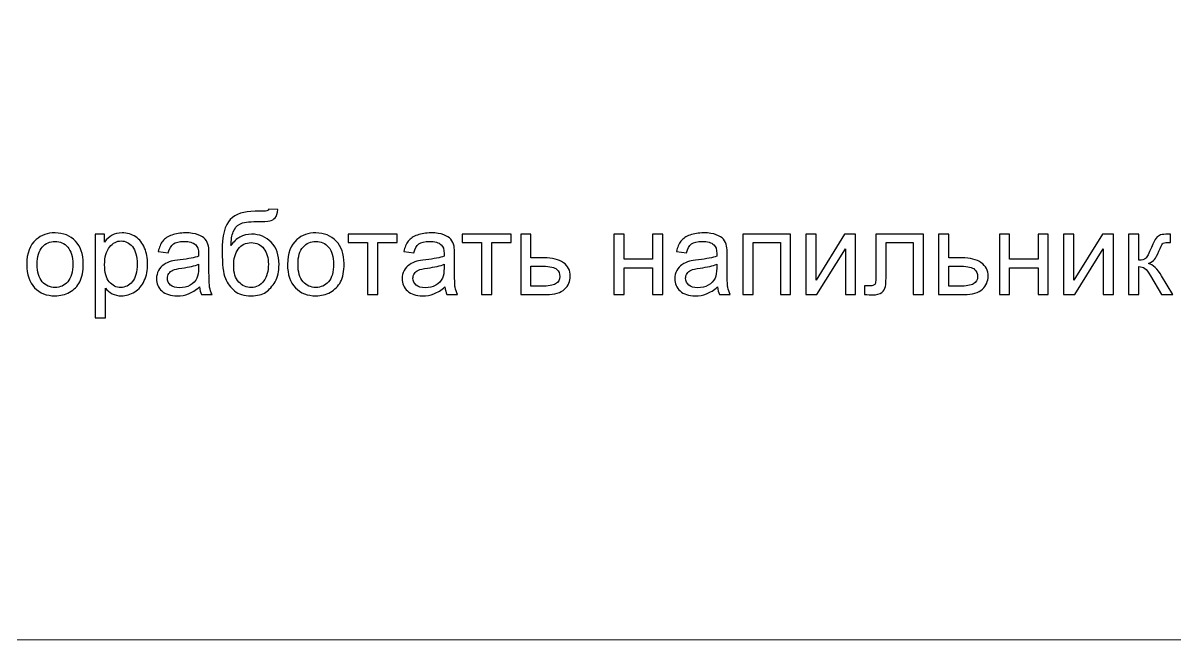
# Model space of a CAD drawing. Header units: centimetres. Extents: x -343 to 358, y -257 to 272.
# Drawn here: x -134.07 to -91.62, y -256.64 to -233.9 of the extents above; entities that cross this region are included whole.
import ezdxf

# ---------------------------------------------------------------- set-up
doc = ezdxf.new("R2010")
doc.units = ezdxf.units.CM
doc.header["$MEASUREMENT"] = 0
doc.layers.add('layer 1', color=7, linetype='Continuous')

msp = doc.modelspace()

# ---------------------------------------------------------------- linework, layer by layer
at = {"layer": 'layer 1', "color": 253, "lineweight": 20}
msp.add_open_spline([(-336.15246, -55.13063), (-336.15246, -55.13063), (-58.05242, -55.13063), (-58.05242, -55.13063), (-58.05242, -55.13063), (-54.20242, -55.13063), (-51.05242, -58.28063), (-51.05242, -62.13063), (-51.05242, -62.13063), (-51.05242, -62.13063), (-51.05242, -249.63733), (-51.05242, -249.63733), (-51.05242, -249.63733), (-51.05242, -253.48733), (-54.20242, -256.63733), (-58.05242, -256.63733), (-58.05242, -256.63733), (-58.05242, -256.63733), (-336.15246, -256.63733), (-336.15246, -256.63733), (-336.15246, -256.63733), (-340.00246, -256.63733), (-343.15246, -253.48733), (-343.15246, -249.63733), (-343.15246, -249.63733), (-343.15246, -249.63733), (-343.15246, -62.13063), (-343.15246, -62.13063), (-343.15246, -62.13063), (-343.15246, -58.28063), (-340.00246, -55.13063), (-336.15246, -55.13063)], degree=3, knots=[0, 0, 0, 0, 0.11111111, 0.11111111, 0.11111111, 0.11111111, 0.22222222, 0.22222222, 0.22222222, 0.22222222, 0.33333333, 0.33333333, 0.33333333, 0.33333333, 0.44444444, 0.44444444, 0.44444444, 0.44444444, 0.55555556, 0.55555556, 0.55555556, 0.55555556, 0.66666667, 0.66666667, 0.66666667, 0.66666667, 0.77777778, 0.77777778, 0.77777778, 0.77777778, 1, 1, 1, 1], dxfattribs=at)
at = {"layer": 'layer 1', "color": 242}
for points, knots in [([(-125.02169, -240.76427), (-125.02169, -240.76427), (-124.68722, -240.76856), (-124.68722, -240.76856), (-124.68722, -240.76856), (-124.70223, -240.91792), (-124.73582, -241.02227), (-124.78656, -241.08087), (-124.78656, -241.08087), (-124.83731, -241.13947), (-124.90234, -241.17664), (-124.98239, -241.19379), (-124.98239, -241.19379), (-125.06243, -241.21023), (-125.21966, -241.2188), (-125.45336, -241.2188), (-125.45336, -241.2188), (-125.76353, -241.2188), (-125.97508, -241.24882), (-126.088, -241.30885), (-126.088, -241.30885), (-126.2002, -241.36889), (-126.28167, -241.46465), (-126.33099, -241.59615), (-126.33099, -241.59615), (-126.3803, -241.72837), (-126.40746, -241.89775), (-126.41317, -242.10572), (-126.41317, -242.10572), (-126.31812, -241.96422), (-126.20735, -241.85844), (-126.08013, -241.78769), (-126.08013, -241.78769), (-125.95364, -241.71694), (-125.80998, -241.68192), (-125.65133, -241.68192), (-125.65133, -241.68192), (-125.35974, -241.68192), (-125.11817, -241.78197), (-124.92664, -241.98208), (-124.92664, -241.98208), (-124.73582, -242.18219), (-124.64005, -242.45306), (-124.64005, -242.79539), (-124.64005, -242.79539), (-124.64005, -243.05482), (-124.68794, -243.26779), (-124.78442, -243.4336), (-124.78442, -243.4336), (-124.8809, -243.5994), (-124.99525, -243.72805), (-125.12747, -243.81881), (-125.12747, -243.81881), (-125.25897, -243.90957), (-125.43907, -243.9546), (-125.66633, -243.9546), (-125.66633, -243.9546), (-125.93077, -243.9546), (-126.13588, -243.89457), (-126.28239, -243.77378), (-126.28239, -243.77378), (-126.4289, -243.653), (-126.5411, -243.49863), (-126.61972, -243.31067), (-126.61972, -243.31067), (-126.69762, -243.12271), (-126.73692, -242.79467), (-126.73692, -242.32799), (-126.73692, -242.32799), (-126.73692, -241.74123), (-126.63758, -241.34602), (-126.43962, -241.14233), (-126.43962, -241.14233), (-126.24165, -240.93865), (-125.93648, -240.83716), (-125.52483, -240.83716), (-125.52483, -240.83716), (-125.26826, -240.83716), (-125.12318, -240.83288), (-125.08816, -240.8243), (-125.08816, -240.8243), (-125.05385, -240.81572), (-125.0317, -240.79571), (-125.02169, -240.76427)], [0, 0, 0, 0, 0.04545455, 0.04545455, 0.04545455, 0.04545455, 0.09090909, 0.09090909, 0.09090909, 0.09090909, 0.13636364, 0.13636364, 0.13636364, 0.13636364, 0.18181818, 0.18181818, 0.18181818, 0.18181818, 0.22727273, 0.22727273, 0.22727273, 0.22727273, 0.27272727, 0.27272727, 0.27272727, 0.27272727, 0.31818182, 0.31818182, 0.31818182, 0.31818182, 0.36363636, 0.36363636, 0.36363636, 0.36363636, 0.40909091, 0.40909091, 0.40909091, 0.40909091, 0.45454545, 0.45454545, 0.45454545, 0.45454545, 0.5, 0.5, 0.5, 0.5, 0.54545455, 0.54545455, 0.54545455, 0.54545455, 0.59090909, 0.59090909, 0.59090909, 0.59090909, 0.63636364, 0.63636364, 0.63636364, 0.63636364, 0.68181818, 0.68181818, 0.68181818, 0.68181818, 0.72727273, 0.72727273, 0.72727273, 0.72727273, 0.77272727, 0.77272727, 0.77272727, 0.77272727, 0.81818182, 0.81818182, 0.81818182, 0.81818182, 0.86363636, 0.86363636, 0.86363636, 0.86363636, 0.90909091, 0.90909091, 0.90909091, 0.90909091, 1, 1, 1, 1]), ([(-133.93876, -242.79467), (-133.93876, -242.38373), (-133.82441, -242.07928), (-133.595, -241.88131), (-133.595, -241.88131), (-133.40418, -241.71694), (-133.17048, -241.63475), (-132.89533, -241.63475), (-132.89533, -241.63475), (-132.59016, -241.63475), (-132.34002, -241.7348), (-132.14563, -241.93491), (-132.14563, -241.93491), (-131.95195, -242.13431), (-131.85476, -242.41089), (-131.85476, -242.76323), (-131.85476, -242.76323), (-131.85476, -243.0491), (-131.89764, -243.27351), (-131.9834, -243.43717), (-131.9834, -243.43717), (-132.06916, -243.60083), (-132.19423, -243.72805), (-132.35861, -243.81881), (-132.35861, -243.81881), (-132.52227, -243.90957), (-132.70165, -243.9546), (-132.89533, -243.9546), (-132.89533, -243.9546), (-133.20693, -243.9546), (-133.4585, -243.85526), (-133.65075, -243.65586), (-133.65075, -243.65586), (-133.843, -243.45647), (-133.93876, -243.16917), (-133.93876, -242.79467)], [0, 0, 0, 0, 0.1, 0.1, 0.1, 0.1, 0.2, 0.2, 0.2, 0.2, 0.3, 0.3, 0.3, 0.3, 0.4, 0.4, 0.4, 0.4, 0.5, 0.5, 0.5, 0.5, 0.6, 0.6, 0.6, 0.6, 0.7, 0.7, 0.7, 0.7, 0.8, 0.8, 0.8, 0.8, 1, 1, 1, 1]), ([(-133.55284, -242.79539), (-133.55284, -243.07983), (-133.49066, -243.29281), (-133.3663, -243.4336), (-133.3663, -243.4336), (-133.24124, -243.5751), (-133.08472, -243.64586), (-132.89533, -243.64586), (-132.89533, -243.64586), (-132.70808, -243.64586), (-132.55228, -243.5751), (-132.42722, -243.43288), (-132.42722, -243.43288), (-132.30286, -243.29066), (-132.24068, -243.07411), (-132.24068, -242.78324), (-132.24068, -242.78324), (-132.24068, -242.5088), (-132.30358, -242.30083), (-132.42864, -242.16004), (-132.42864, -242.16004), (-132.55371, -242.01853), (-132.70951, -241.94778), (-132.89533, -241.94778), (-132.89533, -241.94778), (-133.08472, -241.94778), (-133.24124, -242.01782), (-133.3663, -242.15861), (-133.3663, -242.15861), (-133.49066, -242.2994), (-133.55284, -242.51166), (-133.55284, -242.79539)], [0, 0, 0, 0, 0.11111111, 0.11111111, 0.11111111, 0.11111111, 0.22222222, 0.22222222, 0.22222222, 0.22222222, 0.33333333, 0.33333333, 0.33333333, 0.33333333, 0.44444444, 0.44444444, 0.44444444, 0.44444444, 0.55555556, 0.55555556, 0.55555556, 0.55555556, 0.66666667, 0.66666667, 0.66666667, 0.66666667, 0.77777778, 0.77777778, 0.77777778, 0.77777778, 1, 1, 1, 1]), ([(-131.41237, -244.76076), (-131.41237, -244.76076), (-131.41237, -241.68192), (-131.41237, -241.68192), (-131.41237, -241.68192), (-131.41237, -241.68192), (-131.06932, -241.68192), (-131.06932, -241.68192), (-131.06932, -241.68192), (-131.06932, -241.68192), (-131.06932, -241.97422), (-131.06932, -241.97422), (-131.06932, -241.97422), (-130.98856, -241.8613), (-130.89708, -241.77625), (-130.79488, -241.71979), (-130.79488, -241.71979), (-130.6934, -241.66333), (-130.56976, -241.63475), (-130.42468, -241.63475), (-130.42468, -241.63475), (-130.23457, -241.63475), (-130.06734, -241.68335), (-129.92226, -241.78126), (-129.92226, -241.78126), (-129.77718, -241.87845), (-129.66783, -242.01639), (-129.59351, -242.19363), (-129.59351, -242.19363), (-129.51989, -242.37158), (-129.48273, -242.56598), (-129.48273, -242.77824), (-129.48273, -242.77824), (-129.48273, -243.00479), (-129.52347, -243.20919), (-129.60494, -243.39143), (-129.60494, -243.39143), (-129.68641, -243.57296), (-129.80505, -243.71232), (-129.96085, -243.80952), (-129.96085, -243.80952), (-130.11594, -243.906), (-130.2796, -243.9546), (-130.45112, -243.9546), (-130.45112, -243.9546), (-130.57691, -243.9546), (-130.68983, -243.92816), (-130.78917, -243.87527), (-130.78917, -243.87527), (-130.88922, -243.82238), (-130.97069, -243.75592), (-131.03502, -243.67516), (-131.03502, -243.67516), (-131.03502, -243.67516), (-131.03502, -244.76076), (-131.03502, -244.76076), (-131.03502, -244.76076), (-131.03502, -244.76076), (-131.41237, -244.76076), (-131.41237, -244.76076)], [0, 0, 0, 0, 0.0625, 0.0625, 0.0625, 0.0625, 0.125, 0.125, 0.125, 0.125, 0.1875, 0.1875, 0.1875, 0.1875, 0.25, 0.25, 0.25, 0.25, 0.3125, 0.3125, 0.3125, 0.3125, 0.375, 0.375, 0.375, 0.375, 0.4375, 0.4375, 0.4375, 0.4375, 0.5, 0.5, 0.5, 0.5, 0.5625, 0.5625, 0.5625, 0.5625, 0.625, 0.625, 0.625, 0.625, 0.6875, 0.6875, 0.6875, 0.6875, 0.75, 0.75, 0.75, 0.75, 0.8125, 0.8125, 0.8125, 0.8125, 0.875, 0.875, 0.875, 0.875, 1, 1, 1, 1]), ([(-131.06932, -242.80825), (-131.06932, -243.09341), (-131.01143, -243.30424), (-130.89637, -243.44074), (-130.89637, -243.44074), (-130.78059, -243.57725), (-130.64051, -243.64586), (-130.47614, -243.64586), (-130.47614, -243.64586), (-130.3089, -243.64586), (-130.16596, -243.5751), (-130.04733, -243.4336), (-130.04733, -243.4336), (-129.92798, -243.29209), (-129.86866, -243.0734), (-129.86866, -242.77681), (-129.86866, -242.77681), (-129.86866, -242.49379), (-129.92655, -242.28225), (-130.04304, -242.14146), (-130.04304, -242.14146), (-130.15953, -242.00066), (-130.29818, -241.93063), (-130.4597, -241.93063), (-130.4597, -241.93063), (-130.61979, -241.93063), (-130.76129, -242.00567), (-130.88422, -242.15503), (-130.88422, -242.15503), (-131.00786, -242.30512), (-131.06932, -242.52238), (-131.06932, -242.80825)], [0, 0, 0, 0, 0.11111111, 0.11111111, 0.11111111, 0.11111111, 0.22222222, 0.22222222, 0.22222222, 0.22222222, 0.33333333, 0.33333333, 0.33333333, 0.33333333, 0.44444444, 0.44444444, 0.44444444, 0.44444444, 0.55555556, 0.55555556, 0.55555556, 0.55555556, 0.66666667, 0.66666667, 0.66666667, 0.66666667, 0.77777778, 0.77777778, 0.77777778, 0.77777778, 1, 1, 1, 1]), ([(-127.57382, -243.6287), (-127.71389, -243.74806), (-127.84897, -243.83167), (-127.97833, -243.88099), (-127.97833, -243.88099), (-128.10768, -243.9303), (-128.24633, -243.9546), (-128.39498, -243.9546), (-128.39498, -243.9546), (-128.63941, -243.9546), (-128.82737, -243.89528), (-128.95887, -243.77593), (-128.95887, -243.77593), (-129.09037, -243.65729), (-129.15612, -243.50507), (-129.15612, -243.31996), (-129.15612, -243.31996), (-129.15612, -243.21133), (-129.13111, -243.11199), (-129.08179, -243.02194), (-129.08179, -243.02194), (-129.03176, -242.93189), (-128.96673, -242.86042), (-128.88668, -242.80611), (-128.88668, -242.80611), (-128.80593, -242.75179), (-128.71588, -242.71034), (-128.61511, -242.68247), (-128.61511, -242.68247), (-128.54078, -242.66317), (-128.42857, -242.64459), (-128.27921, -242.62601), (-128.27921, -242.62601), (-127.97475, -242.59027), (-127.74963, -242.54668), (-127.60598, -242.49665), (-127.60598, -242.49665), (-127.60455, -242.44519), (-127.60383, -242.41232), (-127.60383, -242.39874), (-127.60383, -242.39874), (-127.60383, -242.2458), (-127.63957, -242.13788), (-127.71104, -242.07499), (-127.71104, -242.07499), (-127.80752, -241.98994), (-127.95117, -241.94778), (-128.14127, -241.94778), (-128.14127, -241.94778), (-128.31923, -241.94778), (-128.45073, -241.97922), (-128.53506, -242.0414), (-128.53506, -242.0414), (-128.62011, -242.10358), (-128.68229, -242.21364), (-128.72302, -242.3723), (-128.72302, -242.3723), (-128.72302, -242.3723), (-129.0918, -242.32084), (-129.0918, -242.32084), (-129.0918, -242.32084), (-129.05821, -242.1629), (-129.00318, -242.03497), (-128.92599, -241.93777), (-128.92599, -241.93777), (-128.84881, -241.84058), (-128.73732, -241.76625), (-128.59152, -241.71336), (-128.59152, -241.71336), (-128.44644, -241.66119), (-128.27706, -241.63475), (-128.08553, -241.63475), (-128.08553, -241.63475), (-127.89542, -241.63475), (-127.74034, -241.6569), (-127.62099, -241.70193), (-127.62099, -241.70193), (-127.50235, -241.74695), (-127.41444, -241.8027), (-127.3587, -241.87059), (-127.3587, -241.87059), (-127.30295, -241.93849), (-127.26365, -242.02425), (-127.24078, -242.12788), (-127.24078, -242.12788), (-127.22863, -242.1922), (-127.2222, -242.30798), (-127.2222, -242.4745), (-127.2222, -242.4745), (-127.2222, -242.4745), (-127.2222, -242.97477), (-127.2222, -242.97477), (-127.2222, -242.97477), (-127.2222, -243.32425), (-127.21433, -243.54509), (-127.19861, -243.63871), (-127.19861, -243.63871), (-127.1836, -243.73233), (-127.15216, -243.82167), (-127.10642, -243.90743), (-127.10642, -243.90743), (-127.10642, -243.90743), (-127.50092, -243.90743), (-127.50092, -243.90743), (-127.50092, -243.90743), (-127.5388, -243.8281), (-127.5631, -243.73519), (-127.57382, -243.6287)], [0, 0, 0, 0, 0.03571429, 0.03571429, 0.03571429, 0.03571429, 0.07142857, 0.07142857, 0.07142857, 0.07142857, 0.10714286, 0.10714286, 0.10714286, 0.10714286, 0.14285714, 0.14285714, 0.14285714, 0.14285714, 0.17857143, 0.17857143, 0.17857143, 0.17857143, 0.21428571, 0.21428571, 0.21428571, 0.21428571, 0.25, 0.25, 0.25, 0.25, 0.28571429, 0.28571429, 0.28571429, 0.28571429, 0.32142857, 0.32142857, 0.32142857, 0.32142857, 0.35714286, 0.35714286, 0.35714286, 0.35714286, 0.39285714, 0.39285714, 0.39285714, 0.39285714, 0.42857143, 0.42857143, 0.42857143, 0.42857143, 0.46428571, 0.46428571, 0.46428571, 0.46428571, 0.5, 0.5, 0.5, 0.5, 0.53571429, 0.53571429, 0.53571429, 0.53571429, 0.57142857, 0.57142857, 0.57142857, 0.57142857, 0.60714286, 0.60714286, 0.60714286, 0.60714286, 0.64285714, 0.64285714, 0.64285714, 0.64285714, 0.67857143, 0.67857143, 0.67857143, 0.67857143, 0.71428571, 0.71428571, 0.71428571, 0.71428571, 0.75, 0.75, 0.75, 0.75, 0.78571429, 0.78571429, 0.78571429, 0.78571429, 0.82142857, 0.82142857, 0.82142857, 0.82142857, 0.85714286, 0.85714286, 0.85714286, 0.85714286, 0.89285714, 0.89285714, 0.89285714, 0.89285714, 0.92857143, 0.92857143, 0.92857143, 0.92857143, 1, 1, 1, 1]), ([(-124.32773, -242.79467), (-124.32773, -242.38373), (-124.21338, -242.07928), (-123.98397, -241.88131), (-123.98397, -241.88131), (-123.79315, -241.71694), (-123.55945, -241.63475), (-123.2843, -241.63475), (-123.2843, -241.63475), (-122.97913, -241.63475), (-122.72899, -241.7348), (-122.5346, -241.93491), (-122.5346, -241.93491), (-122.34092, -242.13431), (-122.24373, -242.41089), (-122.24373, -242.76323), (-122.24373, -242.76323), (-122.24373, -243.0491), (-122.28661, -243.27351), (-122.37237, -243.43717), (-122.37237, -243.43717), (-122.45813, -243.60083), (-122.5832, -243.72805), (-122.74758, -243.81881), (-122.74758, -243.81881), (-122.91124, -243.90957), (-123.09062, -243.9546), (-123.2843, -243.9546), (-123.2843, -243.9546), (-123.5959, -243.9546), (-123.84747, -243.85526), (-124.03972, -243.65586), (-124.03972, -243.65586), (-124.23197, -243.45647), (-124.32773, -243.16917), (-124.32773, -242.79467)], [0, 0, 0, 0, 0.1, 0.1, 0.1, 0.1, 0.2, 0.2, 0.2, 0.2, 0.3, 0.3, 0.3, 0.3, 0.4, 0.4, 0.4, 0.4, 0.5, 0.5, 0.5, 0.5, 0.6, 0.6, 0.6, 0.6, 0.7, 0.7, 0.7, 0.7, 0.8, 0.8, 0.8, 0.8, 1, 1, 1, 1]), ([(-123.94181, -242.79539), (-123.94181, -243.07983), (-123.87963, -243.29281), (-123.75527, -243.4336), (-123.75527, -243.4336), (-123.63021, -243.5751), (-123.47369, -243.64586), (-123.2843, -243.64586), (-123.2843, -243.64586), (-123.09705, -243.64586), (-122.94125, -243.5751), (-122.81619, -243.43288), (-122.81619, -243.43288), (-122.69183, -243.29066), (-122.62965, -243.07411), (-122.62965, -242.78324), (-122.62965, -242.78324), (-122.62965, -242.5088), (-122.69255, -242.30083), (-122.81761, -242.16004), (-122.81761, -242.16004), (-122.94268, -242.01853), (-123.09848, -241.94778), (-123.2843, -241.94778), (-123.2843, -241.94778), (-123.47369, -241.94778), (-123.63021, -242.01782), (-123.75527, -242.15861), (-123.75527, -242.15861), (-123.87963, -242.2994), (-123.94181, -242.51166), (-123.94181, -242.79539)], [0, 0, 0, 0, 0.11111111, 0.11111111, 0.11111111, 0.11111111, 0.22222222, 0.22222222, 0.22222222, 0.22222222, 0.33333333, 0.33333333, 0.33333333, 0.33333333, 0.44444444, 0.44444444, 0.44444444, 0.44444444, 0.55555556, 0.55555556, 0.55555556, 0.55555556, 0.66666667, 0.66666667, 0.66666667, 0.66666667, 0.77777778, 0.77777778, 0.77777778, 0.77777778, 1, 1, 1, 1]), ([(-122.09293, -241.68192), (-122.09293, -241.68192), (-120.29193, -241.68192), (-120.29193, -241.68192), (-120.29193, -241.68192), (-120.29193, -241.68192), (-120.29193, -241.99495), (-120.29193, -241.99495), (-120.29193, -241.99495), (-120.29193, -241.99495), (-121.00376, -241.99495), (-121.00376, -241.99495), (-121.00376, -241.99495), (-121.00376, -241.99495), (-121.00376, -243.90743), (-121.00376, -243.90743), (-121.00376, -243.90743), (-121.00376, -243.90743), (-121.38111, -243.90743), (-121.38111, -243.90743), (-121.38111, -243.90743), (-121.38111, -243.90743), (-121.38111, -241.99495), (-121.38111, -241.99495), (-121.38111, -241.99495), (-121.38111, -241.99495), (-122.09293, -241.99495), (-122.09293, -241.99495), (-122.09293, -241.99495), (-122.09293, -241.99495), (-122.09293, -241.68192), (-122.09293, -241.68192)], [0, 0, 0, 0, 0.11111111, 0.11111111, 0.11111111, 0.11111111, 0.22222222, 0.22222222, 0.22222222, 0.22222222, 0.33333333, 0.33333333, 0.33333333, 0.33333333, 0.44444444, 0.44444444, 0.44444444, 0.44444444, 0.55555556, 0.55555556, 0.55555556, 0.55555556, 0.66666667, 0.66666667, 0.66666667, 0.66666667, 0.77777778, 0.77777778, 0.77777778, 0.77777778, 1, 1, 1, 1]), ([(-118.52596, -243.6287), (-118.66603, -243.74806), (-118.80111, -243.83167), (-118.93047, -243.88099), (-118.93047, -243.88099), (-119.05982, -243.9303), (-119.19847, -243.9546), (-119.34712, -243.9546), (-119.34712, -243.9546), (-119.59155, -243.9546), (-119.77951, -243.89528), (-119.91101, -243.77593), (-119.91101, -243.77593), (-120.04251, -243.65729), (-120.10826, -243.50507), (-120.10826, -243.31996), (-120.10826, -243.31996), (-120.10826, -243.21133), (-120.08325, -243.11199), (-120.03393, -243.02194), (-120.03393, -243.02194), (-119.9839, -242.93189), (-119.91887, -242.86042), (-119.83882, -242.80611), (-119.83882, -242.80611), (-119.75807, -242.75179), (-119.66802, -242.71034), (-119.56725, -242.68247), (-119.56725, -242.68247), (-119.49292, -242.66317), (-119.38071, -242.64459), (-119.23135, -242.62601), (-119.23135, -242.62601), (-118.92689, -242.59027), (-118.70177, -242.54668), (-118.55812, -242.49665), (-118.55812, -242.49665), (-118.55669, -242.44519), (-118.55597, -242.41232), (-118.55597, -242.39874), (-118.55597, -242.39874), (-118.55597, -242.2458), (-118.59171, -242.13788), (-118.66318, -242.07499), (-118.66318, -242.07499), (-118.75966, -241.98994), (-118.90331, -241.94778), (-119.09341, -241.94778), (-119.09341, -241.94778), (-119.27137, -241.94778), (-119.40287, -241.97922), (-119.4872, -242.0414), (-119.4872, -242.0414), (-119.57225, -242.10358), (-119.63443, -242.21364), (-119.67516, -242.3723), (-119.67516, -242.3723), (-119.67516, -242.3723), (-120.04394, -242.32084), (-120.04394, -242.32084), (-120.04394, -242.32084), (-120.01035, -242.1629), (-119.95532, -242.03497), (-119.87813, -241.93777), (-119.87813, -241.93777), (-119.80095, -241.84058), (-119.68946, -241.76625), (-119.54366, -241.71336), (-119.54366, -241.71336), (-119.39858, -241.66119), (-119.2292, -241.63475), (-119.03767, -241.63475), (-119.03767, -241.63475), (-118.84756, -241.63475), (-118.69248, -241.6569), (-118.57313, -241.70193), (-118.57313, -241.70193), (-118.45449, -241.74695), (-118.36658, -241.8027), (-118.31084, -241.87059), (-118.31084, -241.87059), (-118.25509, -241.93849), (-118.21579, -242.02425), (-118.19292, -242.12788), (-118.19292, -242.12788), (-118.18077, -242.1922), (-118.17434, -242.30798), (-118.17434, -242.4745), (-118.17434, -242.4745), (-118.17434, -242.4745), (-118.17434, -242.97477), (-118.17434, -242.97477), (-118.17434, -242.97477), (-118.17434, -243.32425), (-118.16647, -243.54509), (-118.15075, -243.63871), (-118.15075, -243.63871), (-118.13574, -243.73233), (-118.1043, -243.82167), (-118.05856, -243.90743), (-118.05856, -243.90743), (-118.05856, -243.90743), (-118.45306, -243.90743), (-118.45306, -243.90743), (-118.45306, -243.90743), (-118.49094, -243.8281), (-118.51524, -243.73519), (-118.52596, -243.6287)], [0, 0, 0, 0, 0.03571429, 0.03571429, 0.03571429, 0.03571429, 0.07142857, 0.07142857, 0.07142857, 0.07142857, 0.10714286, 0.10714286, 0.10714286, 0.10714286, 0.14285714, 0.14285714, 0.14285714, 0.14285714, 0.17857143, 0.17857143, 0.17857143, 0.17857143, 0.21428571, 0.21428571, 0.21428571, 0.21428571, 0.25, 0.25, 0.25, 0.25, 0.28571429, 0.28571429, 0.28571429, 0.28571429, 0.32142857, 0.32142857, 0.32142857, 0.32142857, 0.35714286, 0.35714286, 0.35714286, 0.35714286, 0.39285714, 0.39285714, 0.39285714, 0.39285714, 0.42857143, 0.42857143, 0.42857143, 0.42857143, 0.46428571, 0.46428571, 0.46428571, 0.46428571, 0.5, 0.5, 0.5, 0.5, 0.53571429, 0.53571429, 0.53571429, 0.53571429, 0.57142857, 0.57142857, 0.57142857, 0.57142857, 0.60714286, 0.60714286, 0.60714286, 0.60714286, 0.64285714, 0.64285714, 0.64285714, 0.64285714, 0.67857143, 0.67857143, 0.67857143, 0.67857143, 0.71428571, 0.71428571, 0.71428571, 0.71428571, 0.75, 0.75, 0.75, 0.75, 0.78571429, 0.78571429, 0.78571429, 0.78571429, 0.82142857, 0.82142857, 0.82142857, 0.82142857, 0.85714286, 0.85714286, 0.85714286, 0.85714286, 0.89285714, 0.89285714, 0.89285714, 0.89285714, 0.92857143, 0.92857143, 0.92857143, 0.92857143, 1, 1, 1, 1]), ([(-117.88632, -241.68192), (-117.88632, -241.68192), (-116.08532, -241.68192), (-116.08532, -241.68192), (-116.08532, -241.68192), (-116.08532, -241.68192), (-116.08532, -241.99495), (-116.08532, -241.99495), (-116.08532, -241.99495), (-116.08532, -241.99495), (-116.79715, -241.99495), (-116.79715, -241.99495), (-116.79715, -241.99495), (-116.79715, -241.99495), (-116.79715, -243.90743), (-116.79715, -243.90743), (-116.79715, -243.90743), (-116.79715, -243.90743), (-117.1745, -243.90743), (-117.1745, -243.90743), (-117.1745, -243.90743), (-117.1745, -243.90743), (-117.1745, -241.99495), (-117.1745, -241.99495), (-117.1745, -241.99495), (-117.1745, -241.99495), (-117.88632, -241.99495), (-117.88632, -241.99495), (-117.88632, -241.99495), (-117.88632, -241.99495), (-117.88632, -241.68192), (-117.88632, -241.68192)], [0, 0, 0, 0, 0.11111111, 0.11111111, 0.11111111, 0.11111111, 0.22222222, 0.22222222, 0.22222222, 0.22222222, 0.33333333, 0.33333333, 0.33333333, 0.33333333, 0.44444444, 0.44444444, 0.44444444, 0.44444444, 0.55555556, 0.55555556, 0.55555556, 0.55555556, 0.66666667, 0.66666667, 0.66666667, 0.66666667, 0.77777778, 0.77777778, 0.77777778, 0.77777778, 1, 1, 1, 1]), ([(-115.7337, -241.68192), (-115.7337, -241.68192), (-115.35635, -241.68192), (-115.35635, -241.68192), (-115.35635, -241.68192), (-115.35635, -241.68192), (-115.35635, -242.5524), (-115.35635, -242.5524), (-115.35635, -242.5524), (-115.35635, -242.5524), (-114.87895, -242.5524), (-114.87895, -242.5524), (-114.87895, -242.5524), (-114.56735, -242.5524), (-114.32793, -242.61243), (-114.15926, -242.73321), (-114.15926, -242.73321), (-113.99131, -242.85399), (-113.90698, -243.02051), (-113.90698, -243.23277), (-113.90698, -243.23277), (-113.90698, -243.41859), (-113.97702, -243.57725), (-114.11781, -243.70946), (-114.11781, -243.70946), (-114.25789, -243.84168), (-114.4823, -243.90743), (-114.79104, -243.90743), (-114.79104, -243.90743), (-114.79104, -243.90743), (-115.7337, -243.90743), (-115.7337, -243.90743), (-115.7337, -243.90743), (-115.7337, -243.90743), (-115.7337, -241.68192), (-115.7337, -241.68192)], [0, 0, 0, 0, 0.1, 0.1, 0.1, 0.1, 0.2, 0.2, 0.2, 0.2, 0.3, 0.3, 0.3, 0.3, 0.4, 0.4, 0.4, 0.4, 0.5, 0.5, 0.5, 0.5, 0.6, 0.6, 0.6, 0.6, 0.7, 0.7, 0.7, 0.7, 0.8, 0.8, 0.8, 0.8, 1, 1, 1, 1]), ([(-112.29967, -241.68192), (-112.29967, -241.68192), (-111.92232, -241.68192), (-111.92232, -241.68192), (-111.92232, -241.68192), (-111.92232, -241.68192), (-111.92232, -242.60814), (-111.92232, -242.60814), (-111.92232, -242.60814), (-111.92232, -242.60814), (-110.87602, -242.60814), (-110.87602, -242.60814), (-110.87602, -242.60814), (-110.87602, -242.60814), (-110.87602, -241.68192), (-110.87602, -241.68192), (-110.87602, -241.68192), (-110.87602, -241.68192), (-110.49867, -241.68192), (-110.49867, -241.68192), (-110.49867, -241.68192), (-110.49867, -241.68192), (-110.49867, -243.90743), (-110.49867, -243.90743), (-110.49867, -243.90743), (-110.49867, -243.90743), (-110.87602, -243.90743), (-110.87602, -243.90743), (-110.87602, -243.90743), (-110.87602, -243.90743), (-110.87602, -242.92117), (-110.87602, -242.92117), (-110.87602, -242.92117), (-110.87602, -242.92117), (-111.92232, -242.92117), (-111.92232, -242.92117), (-111.92232, -242.92117), (-111.92232, -242.92117), (-111.92232, -243.90743), (-111.92232, -243.90743), (-111.92232, -243.90743), (-111.92232, -243.90743), (-112.29967, -243.90743), (-112.29967, -243.90743), (-112.29967, -243.90743), (-112.29967, -243.90743), (-112.29967, -241.68192), (-112.29967, -241.68192)], [0, 0, 0, 0, 0.07692308, 0.07692308, 0.07692308, 0.07692308, 0.15384615, 0.15384615, 0.15384615, 0.15384615, 0.23076923, 0.23076923, 0.23076923, 0.23076923, 0.30769231, 0.30769231, 0.30769231, 0.30769231, 0.38461538, 0.38461538, 0.38461538, 0.38461538, 0.46153846, 0.46153846, 0.46153846, 0.46153846, 0.53846154, 0.53846154, 0.53846154, 0.53846154, 0.61538462, 0.61538462, 0.61538462, 0.61538462, 0.69230769, 0.69230769, 0.69230769, 0.69230769, 0.76923077, 0.76923077, 0.76923077, 0.76923077, 0.84615385, 0.84615385, 0.84615385, 0.84615385, 1, 1, 1, 1]), ([(-108.47828, -243.6287), (-108.61835, -243.74806), (-108.75343, -243.83167), (-108.88279, -243.88099), (-108.88279, -243.88099), (-109.01214, -243.9303), (-109.15079, -243.9546), (-109.29944, -243.9546), (-109.29944, -243.9546), (-109.54387, -243.9546), (-109.73183, -243.89528), (-109.86333, -243.77593), (-109.86333, -243.77593), (-109.99483, -243.65729), (-110.06058, -243.50507), (-110.06058, -243.31996), (-110.06058, -243.31996), (-110.06058, -243.21133), (-110.03557, -243.11199), (-109.98625, -243.02194), (-109.98625, -243.02194), (-109.93622, -242.93189), (-109.87119, -242.86042), (-109.79114, -242.80611), (-109.79114, -242.80611), (-109.71039, -242.75179), (-109.62034, -242.71034), (-109.51957, -242.68247), (-109.51957, -242.68247), (-109.44524, -242.66317), (-109.33303, -242.64459), (-109.18367, -242.62601), (-109.18367, -242.62601), (-108.87921, -242.59027), (-108.65409, -242.54668), (-108.51044, -242.49665), (-108.51044, -242.49665), (-108.50901, -242.44519), (-108.50829, -242.41232), (-108.50829, -242.39874), (-108.50829, -242.39874), (-108.50829, -242.2458), (-108.54403, -242.13788), (-108.6155, -242.07499), (-108.6155, -242.07499), (-108.71198, -241.98994), (-108.85563, -241.94778), (-109.04573, -241.94778), (-109.04573, -241.94778), (-109.22369, -241.94778), (-109.35519, -241.97922), (-109.43952, -242.0414), (-109.43952, -242.0414), (-109.52457, -242.10358), (-109.58675, -242.21364), (-109.62748, -242.3723), (-109.62748, -242.3723), (-109.62748, -242.3723), (-109.99626, -242.32084), (-109.99626, -242.32084), (-109.99626, -242.32084), (-109.96267, -242.1629), (-109.90764, -242.03497), (-109.83045, -241.93777), (-109.83045, -241.93777), (-109.75327, -241.84058), (-109.64178, -241.76625), (-109.49598, -241.71336), (-109.49598, -241.71336), (-109.3509, -241.66119), (-109.18152, -241.63475), (-108.98999, -241.63475), (-108.98999, -241.63475), (-108.79988, -241.63475), (-108.6448, -241.6569), (-108.52545, -241.70193), (-108.52545, -241.70193), (-108.40681, -241.74695), (-108.3189, -241.8027), (-108.26316, -241.87059), (-108.26316, -241.87059), (-108.20741, -241.93849), (-108.16811, -242.02425), (-108.14524, -242.12788), (-108.14524, -242.12788), (-108.13309, -242.1922), (-108.12666, -242.30798), (-108.12666, -242.4745), (-108.12666, -242.4745), (-108.12666, -242.4745), (-108.12666, -242.97477), (-108.12666, -242.97477), (-108.12666, -242.97477), (-108.12666, -243.32425), (-108.11879, -243.54509), (-108.10307, -243.63871), (-108.10307, -243.63871), (-108.08806, -243.73233), (-108.05662, -243.82167), (-108.01088, -243.90743), (-108.01088, -243.90743), (-108.01088, -243.90743), (-108.40538, -243.90743), (-108.40538, -243.90743), (-108.40538, -243.90743), (-108.44326, -243.8281), (-108.46756, -243.73519), (-108.47828, -243.6287)], [0, 0, 0, 0, 0.03571429, 0.03571429, 0.03571429, 0.03571429, 0.07142857, 0.07142857, 0.07142857, 0.07142857, 0.10714286, 0.10714286, 0.10714286, 0.10714286, 0.14285714, 0.14285714, 0.14285714, 0.14285714, 0.17857143, 0.17857143, 0.17857143, 0.17857143, 0.21428571, 0.21428571, 0.21428571, 0.21428571, 0.25, 0.25, 0.25, 0.25, 0.28571429, 0.28571429, 0.28571429, 0.28571429, 0.32142857, 0.32142857, 0.32142857, 0.32142857, 0.35714286, 0.35714286, 0.35714286, 0.35714286, 0.39285714, 0.39285714, 0.39285714, 0.39285714, 0.42857143, 0.42857143, 0.42857143, 0.42857143, 0.46428571, 0.46428571, 0.46428571, 0.46428571, 0.5, 0.5, 0.5, 0.5, 0.53571429, 0.53571429, 0.53571429, 0.53571429, 0.57142857, 0.57142857, 0.57142857, 0.57142857, 0.60714286, 0.60714286, 0.60714286, 0.60714286, 0.64285714, 0.64285714, 0.64285714, 0.64285714, 0.67857143, 0.67857143, 0.67857143, 0.67857143, 0.71428571, 0.71428571, 0.71428571, 0.71428571, 0.75, 0.75, 0.75, 0.75, 0.78571429, 0.78571429, 0.78571429, 0.78571429, 0.82142857, 0.82142857, 0.82142857, 0.82142857, 0.85714286, 0.85714286, 0.85714286, 0.85714286, 0.89285714, 0.89285714, 0.89285714, 0.89285714, 0.92857143, 0.92857143, 0.92857143, 0.92857143, 1, 1, 1, 1]), ([(-107.54705, -241.68192), (-107.54705, -241.68192), (-105.78893, -241.68192), (-105.78893, -241.68192), (-105.78893, -241.68192), (-105.78893, -241.68192), (-105.78893, -243.90743), (-105.78893, -243.90743), (-105.78893, -243.90743), (-105.78893, -243.90743), (-106.16628, -243.90743), (-106.16628, -243.90743), (-106.16628, -243.90743), (-106.16628, -243.90743), (-106.16628, -241.99495), (-106.16628, -241.99495), (-106.16628, -241.99495), (-106.16628, -241.99495), (-107.1697, -241.99495), (-107.1697, -241.99495), (-107.1697, -241.99495), (-107.1697, -241.99495), (-107.1697, -243.90743), (-107.1697, -243.90743), (-107.1697, -243.90743), (-107.1697, -243.90743), (-107.54705, -243.90743), (-107.54705, -243.90743), (-107.54705, -243.90743), (-107.54705, -243.90743), (-107.54705, -241.68192), (-107.54705, -241.68192)], [0, 0, 0, 0, 0.11111111, 0.11111111, 0.11111111, 0.11111111, 0.22222222, 0.22222222, 0.22222222, 0.22222222, 0.33333333, 0.33333333, 0.33333333, 0.33333333, 0.44444444, 0.44444444, 0.44444444, 0.44444444, 0.55555556, 0.55555556, 0.55555556, 0.55555556, 0.66666667, 0.66666667, 0.66666667, 0.66666667, 0.77777778, 0.77777778, 0.77777778, 0.77777778, 1, 1, 1, 1]), ([(-105.22505, -241.68192), (-105.22505, -241.68192), (-104.8477, -241.68192), (-104.8477, -241.68192), (-104.8477, -241.68192), (-104.8477, -241.68192), (-104.8477, -243.37928), (-104.8477, -243.37928), (-104.8477, -243.37928), (-104.8477, -243.37928), (-103.79926, -241.68192), (-103.79926, -241.68192), (-103.79926, -241.68192), (-103.79926, -241.68192), (-103.39404, -241.68192), (-103.39404, -241.68192), (-103.39404, -241.68192), (-103.39404, -241.68192), (-103.39404, -243.90743), (-103.39404, -243.90743), (-103.39404, -243.90743), (-103.39404, -243.90743), (-103.77139, -243.90743), (-103.77139, -243.90743), (-103.77139, -243.90743), (-103.77139, -243.90743), (-103.77139, -242.22079), (-103.77139, -242.22079), (-103.77139, -242.22079), (-103.77139, -242.22079), (-104.81839, -243.90743), (-104.81839, -243.90743), (-104.81839, -243.90743), (-104.81839, -243.90743), (-105.22505, -243.90743), (-105.22505, -243.90743), (-105.22505, -243.90743), (-105.22505, -243.90743), (-105.22505, -241.68192), (-105.22505, -241.68192)], [0, 0, 0, 0, 0.09090909, 0.09090909, 0.09090909, 0.09090909, 0.18181818, 0.18181818, 0.18181818, 0.18181818, 0.27272727, 0.27272727, 0.27272727, 0.27272727, 0.36363636, 0.36363636, 0.36363636, 0.36363636, 0.45454545, 0.45454545, 0.45454545, 0.45454545, 0.54545455, 0.54545455, 0.54545455, 0.54545455, 0.63636364, 0.63636364, 0.63636364, 0.63636364, 0.72727273, 0.72727273, 0.72727273, 0.72727273, 0.81818182, 0.81818182, 0.81818182, 0.81818182, 1, 1, 1, 1]), ([(-102.64505, -241.68192), (-102.64505, -241.68192), (-100.89122, -241.68192), (-100.89122, -241.68192), (-100.89122, -241.68192), (-100.89122, -241.68192), (-100.89122, -243.90529), (-100.89122, -243.90529), (-100.89122, -243.90529), (-100.89122, -243.90529), (-101.26858, -243.90529), (-101.26858, -243.90529), (-101.26858, -243.90529), (-101.26858, -243.90529), (-101.26858, -241.99495), (-101.26858, -241.99495), (-101.26858, -241.99495), (-101.26858, -241.99495), (-102.2677, -241.99495), (-102.2677, -241.99495), (-102.2677, -241.99495), (-102.2677, -241.99495), (-102.2677, -243.10199), (-102.2677, -243.10199), (-102.2677, -243.10199), (-102.2677, -243.35999), (-102.27627, -243.53008), (-102.29271, -243.61298), (-102.29271, -243.61298), (-102.30986, -243.69517), (-102.3556, -243.76664), (-102.43065, -243.8281), (-102.43065, -243.8281), (-102.5064, -243.88956), (-102.61503, -243.92029), (-102.75725, -243.92029), (-102.75725, -243.92029), (-102.84516, -243.92029), (-102.94664, -243.91458), (-103.06099, -243.90386), (-103.06099, -243.90386), (-103.06099, -243.90386), (-103.06099, -243.59011), (-103.06099, -243.59011), (-103.06099, -243.59011), (-103.06099, -243.59011), (-102.8959, -243.59011), (-102.8959, -243.59011), (-102.8959, -243.59011), (-102.818, -243.59011), (-102.76226, -243.58225), (-102.72867, -243.56581), (-102.72867, -243.56581), (-102.69508, -243.55009), (-102.67292, -243.52436), (-102.66149, -243.48934), (-102.66149, -243.48934), (-102.65077, -243.45432), (-102.64505, -243.34069), (-102.64505, -243.14844), (-102.64505, -243.14844), (-102.64505, -243.14844), (-102.64505, -241.68192), (-102.64505, -241.68192)], [0, 0, 0, 0, 0.05882353, 0.05882353, 0.05882353, 0.05882353, 0.11764706, 0.11764706, 0.11764706, 0.11764706, 0.17647059, 0.17647059, 0.17647059, 0.17647059, 0.23529412, 0.23529412, 0.23529412, 0.23529412, 0.29411765, 0.29411765, 0.29411765, 0.29411765, 0.35294118, 0.35294118, 0.35294118, 0.35294118, 0.41176471, 0.41176471, 0.41176471, 0.41176471, 0.47058824, 0.47058824, 0.47058824, 0.47058824, 0.52941176, 0.52941176, 0.52941176, 0.52941176, 0.58823529, 0.58823529, 0.58823529, 0.58823529, 0.64705882, 0.64705882, 0.64705882, 0.64705882, 0.70588235, 0.70588235, 0.70588235, 0.70588235, 0.76470588, 0.76470588, 0.76470588, 0.76470588, 0.82352941, 0.82352941, 0.82352941, 0.82352941, 0.88235294, 0.88235294, 0.88235294, 0.88235294, 1, 1, 1, 1]), ([(-100.33592, -241.68192), (-100.33592, -241.68192), (-99.95857, -241.68192), (-99.95857, -241.68192), (-99.95857, -241.68192), (-99.95857, -241.68192), (-99.95857, -242.5524), (-99.95857, -242.5524), (-99.95857, -242.5524), (-99.95857, -242.5524), (-99.48117, -242.5524), (-99.48117, -242.5524), (-99.48117, -242.5524), (-99.16957, -242.5524), (-98.93015, -242.61243), (-98.76148, -242.73321), (-98.76148, -242.73321), (-98.59353, -242.85399), (-98.5092, -243.02051), (-98.5092, -243.23277), (-98.5092, -243.23277), (-98.5092, -243.41859), (-98.57924, -243.57725), (-98.72003, -243.70946), (-98.72003, -243.70946), (-98.86011, -243.84168), (-99.08452, -243.90743), (-99.39326, -243.90743), (-99.39326, -243.90743), (-99.39326, -243.90743), (-100.33592, -243.90743), (-100.33592, -243.90743), (-100.33592, -243.90743), (-100.33592, -243.90743), (-100.33592, -241.68192), (-100.33592, -241.68192)], [0, 0, 0, 0, 0.1, 0.1, 0.1, 0.1, 0.2, 0.2, 0.2, 0.2, 0.3, 0.3, 0.3, 0.3, 0.4, 0.4, 0.4, 0.4, 0.5, 0.5, 0.5, 0.5, 0.6, 0.6, 0.6, 0.6, 0.7, 0.7, 0.7, 0.7, 0.8, 0.8, 0.8, 0.8, 1, 1, 1, 1]), ([(-98.09326, -241.68192), (-98.09326, -241.68192), (-97.71591, -241.68192), (-97.71591, -241.68192), (-97.71591, -241.68192), (-97.71591, -241.68192), (-97.71591, -242.60814), (-97.71591, -242.60814), (-97.71591, -242.60814), (-97.71591, -242.60814), (-96.66961, -242.60814), (-96.66961, -242.60814), (-96.66961, -242.60814), (-96.66961, -242.60814), (-96.66961, -241.68192), (-96.66961, -241.68192), (-96.66961, -241.68192), (-96.66961, -241.68192), (-96.29226, -241.68192), (-96.29226, -241.68192), (-96.29226, -241.68192), (-96.29226, -241.68192), (-96.29226, -243.90743), (-96.29226, -243.90743), (-96.29226, -243.90743), (-96.29226, -243.90743), (-96.66961, -243.90743), (-96.66961, -243.90743), (-96.66961, -243.90743), (-96.66961, -243.90743), (-96.66961, -242.92117), (-96.66961, -242.92117), (-96.66961, -242.92117), (-96.66961, -242.92117), (-97.71591, -242.92117), (-97.71591, -242.92117), (-97.71591, -242.92117), (-97.71591, -242.92117), (-97.71591, -243.90743), (-97.71591, -243.90743), (-97.71591, -243.90743), (-97.71591, -243.90743), (-98.09326, -243.90743), (-98.09326, -243.90743), (-98.09326, -243.90743), (-98.09326, -243.90743), (-98.09326, -241.68192), (-98.09326, -241.68192)], [0, 0, 0, 0, 0.07692308, 0.07692308, 0.07692308, 0.07692308, 0.15384615, 0.15384615, 0.15384615, 0.15384615, 0.23076923, 0.23076923, 0.23076923, 0.23076923, 0.30769231, 0.30769231, 0.30769231, 0.30769231, 0.38461538, 0.38461538, 0.38461538, 0.38461538, 0.46153846, 0.46153846, 0.46153846, 0.46153846, 0.53846154, 0.53846154, 0.53846154, 0.53846154, 0.61538462, 0.61538462, 0.61538462, 0.61538462, 0.69230769, 0.69230769, 0.69230769, 0.69230769, 0.76923077, 0.76923077, 0.76923077, 0.76923077, 0.84615385, 0.84615385, 0.84615385, 0.84615385, 1, 1, 1, 1]), ([(-95.72553, -241.68192), (-95.72553, -241.68192), (-95.34818, -241.68192), (-95.34818, -241.68192), (-95.34818, -241.68192), (-95.34818, -241.68192), (-95.34818, -243.37928), (-95.34818, -243.37928), (-95.34818, -243.37928), (-95.34818, -243.37928), (-94.29974, -241.68192), (-94.29974, -241.68192), (-94.29974, -241.68192), (-94.29974, -241.68192), (-93.89452, -241.68192), (-93.89452, -241.68192), (-93.89452, -241.68192), (-93.89452, -241.68192), (-93.89452, -243.90743), (-93.89452, -243.90743), (-93.89452, -243.90743), (-93.89452, -243.90743), (-94.27187, -243.90743), (-94.27187, -243.90743), (-94.27187, -243.90743), (-94.27187, -243.90743), (-94.27187, -242.22079), (-94.27187, -242.22079), (-94.27187, -242.22079), (-94.27187, -242.22079), (-95.31887, -243.90743), (-95.31887, -243.90743), (-95.31887, -243.90743), (-95.31887, -243.90743), (-95.72553, -243.90743), (-95.72553, -243.90743), (-95.72553, -243.90743), (-95.72553, -243.90743), (-95.72553, -241.68192), (-95.72553, -241.68192)], [0, 0, 0, 0, 0.09090909, 0.09090909, 0.09090909, 0.09090909, 0.18181818, 0.18181818, 0.18181818, 0.18181818, 0.27272727, 0.27272727, 0.27272727, 0.27272727, 0.36363636, 0.36363636, 0.36363636, 0.36363636, 0.45454545, 0.45454545, 0.45454545, 0.45454545, 0.54545455, 0.54545455, 0.54545455, 0.54545455, 0.63636364, 0.63636364, 0.63636364, 0.63636364, 0.72727273, 0.72727273, 0.72727273, 0.72727273, 0.81818182, 0.81818182, 0.81818182, 0.81818182, 1, 1, 1, 1]), ([(-93.3342, -241.68192), (-93.3342, -241.68192), (-92.95685, -241.68192), (-92.95685, -241.68192), (-92.95685, -241.68192), (-92.95685, -241.68192), (-92.95685, -242.64245), (-92.95685, -242.64245), (-92.95685, -242.64245), (-92.83679, -242.64245), (-92.75246, -242.61958), (-92.70386, -242.57312), (-92.70386, -242.57312), (-92.65597, -242.52738), (-92.58522, -242.39374), (-92.49088, -242.17147), (-92.49088, -242.17147), (-92.41656, -241.99566), (-92.35652, -241.87988), (-92.31078, -241.82414), (-92.31078, -241.82414), (-92.26433, -241.76839), (-92.21144, -241.73051), (-92.15141, -241.71122), (-92.15141, -241.71122), (-92.09066, -241.69192), (-91.99418, -241.68192), (-91.86196, -241.68192), (-91.86196, -241.68192), (-91.86196, -241.68192), (-91.78621, -241.68192), (-91.78621, -241.68192), (-91.78621, -241.68192), (-91.78621, -241.68192), (-91.78621, -241.9928), (-91.78621, -241.9928), (-91.78621, -241.9928), (-91.78621, -241.9928), (-91.89127, -241.99066), (-91.89127, -241.99066), (-91.89127, -241.99066), (-91.99061, -241.99066), (-92.05421, -242.00567), (-92.08209, -242.03497), (-92.08209, -242.03497), (-92.11139, -242.0657), (-92.15641, -242.15718), (-92.21645, -242.30941), (-92.21645, -242.30941), (-92.27362, -242.4552), (-92.32579, -242.55597), (-92.37367, -242.61172), (-92.37367, -242.61172), (-92.42084, -242.66746), (-92.49446, -242.7182), (-92.5938, -242.76466), (-92.5938, -242.76466), (-92.43156, -242.80825), (-92.27148, -242.95905), (-92.11425, -243.21776), (-92.11425, -243.21776), (-92.11425, -243.21776), (-91.70045, -243.90743), (-91.70045, -243.90743), (-91.70045, -243.90743), (-91.70045, -243.90743), (-92.11496, -243.90743), (-92.11496, -243.90743), (-92.11496, -243.90743), (-92.11496, -243.90743), (-92.52304, -243.21991), (-92.52304, -243.21991), (-92.52304, -243.21991), (-92.60523, -243.08055), (-92.6767, -242.98907), (-92.73745, -242.94476), (-92.73745, -242.94476), (-92.79891, -242.90045), (-92.87181, -242.87829), (-92.95685, -242.87829), (-92.95685, -242.87829), (-92.95685, -242.87829), (-92.95685, -243.90743), (-92.95685, -243.90743), (-92.95685, -243.90743), (-92.95685, -243.90743), (-93.3342, -243.90743), (-93.3342, -243.90743), (-93.3342, -243.90743), (-93.3342, -243.90743), (-93.3342, -241.68192), (-93.3342, -241.68192)], [0, 0, 0, 0, 0.04166667, 0.04166667, 0.04166667, 0.04166667, 0.08333333, 0.08333333, 0.08333333, 0.08333333, 0.125, 0.125, 0.125, 0.125, 0.16666667, 0.16666667, 0.16666667, 0.16666667, 0.20833333, 0.20833333, 0.20833333, 0.20833333, 0.25, 0.25, 0.25, 0.25, 0.29166667, 0.29166667, 0.29166667, 0.29166667, 0.33333333, 0.33333333, 0.33333333, 0.33333333, 0.375, 0.375, 0.375, 0.375, 0.41666667, 0.41666667, 0.41666667, 0.41666667, 0.45833333, 0.45833333, 0.45833333, 0.45833333, 0.5, 0.5, 0.5, 0.5, 0.54166667, 0.54166667, 0.54166667, 0.54166667, 0.58333333, 0.58333333, 0.58333333, 0.58333333, 0.625, 0.625, 0.625, 0.625, 0.66666667, 0.66666667, 0.66666667, 0.66666667, 0.70833333, 0.70833333, 0.70833333, 0.70833333, 0.75, 0.75, 0.75, 0.75, 0.79166667, 0.79166667, 0.79166667, 0.79166667, 0.83333333, 0.83333333, 0.83333333, 0.83333333, 0.875, 0.875, 0.875, 0.875, 0.91666667, 0.91666667, 0.91666667, 0.91666667, 1, 1, 1, 1]), ([(-125.03456, -242.78467), (-125.03456, -242.55383), (-125.08959, -242.36444), (-125.19893, -242.2165), (-125.19893, -242.2165), (-125.30828, -242.06856), (-125.46265, -241.99495), (-125.66205, -241.99495), (-125.66205, -241.99495), (-125.87002, -241.99495), (-126.03011, -242.07285), (-126.14303, -242.22936), (-126.14303, -242.22936), (-126.25594, -242.38516), (-126.3124, -242.59313), (-126.3124, -242.85399), (-126.3124, -242.85399), (-126.3124, -243.11128), (-126.25023, -243.30853), (-126.12516, -243.44503), (-126.12516, -243.44503), (-126.0008, -243.58154), (-125.84643, -243.65015), (-125.66419, -243.65015), (-125.66419, -243.65015), (-125.47694, -243.65015), (-125.32543, -243.57082), (-125.20894, -243.41287), (-125.20894, -243.41287), (-125.09245, -243.25493), (-125.03456, -243.04553), (-125.03456, -242.78467)], [0, 0, 0, 0, 0.11111111, 0.11111111, 0.11111111, 0.11111111, 0.22222222, 0.22222222, 0.22222222, 0.22222222, 0.33333333, 0.33333333, 0.33333333, 0.33333333, 0.44444444, 0.44444444, 0.44444444, 0.44444444, 0.55555556, 0.55555556, 0.55555556, 0.55555556, 0.66666667, 0.66666667, 0.66666667, 0.66666667, 0.77777778, 0.77777778, 0.77777778, 0.77777778, 1, 1, 1, 1]), ([(-127.60383, -242.79253), (-127.74105, -242.84827), (-127.94688, -242.89544), (-128.22132, -242.93404), (-128.22132, -242.93404), (-128.37712, -242.95619), (-128.48718, -242.9812), (-128.5515, -243.00908), (-128.5515, -243.00908), (-128.61582, -243.03695), (-128.66513, -243.07769), (-128.70015, -243.13057), (-128.70015, -243.13057), (-128.73517, -243.18417), (-128.75304, -243.24349), (-128.75304, -243.30924), (-128.75304, -243.30924), (-128.75304, -243.40858), (-128.71516, -243.4922), (-128.63869, -243.55867), (-128.63869, -243.55867), (-128.56222, -243.62513), (-128.45073, -243.65872), (-128.30422, -243.65872), (-128.30422, -243.65872), (-128.15914, -243.65872), (-128.02978, -243.62728), (-127.91615, -243.56367), (-127.91615, -243.56367), (-127.80323, -243.50078), (-127.71961, -243.4143), (-127.66673, -243.30495), (-127.66673, -243.30495), (-127.62599, -243.21991), (-127.60598, -243.09484), (-127.60598, -242.92975), (-127.60598, -242.92975), (-127.60598, -242.92975), (-127.60383, -242.79253), (-127.60383, -242.79253)], [0, 0, 0, 0, 0.09090909, 0.09090909, 0.09090909, 0.09090909, 0.18181818, 0.18181818, 0.18181818, 0.18181818, 0.27272727, 0.27272727, 0.27272727, 0.27272727, 0.36363636, 0.36363636, 0.36363636, 0.36363636, 0.45454545, 0.45454545, 0.45454545, 0.45454545, 0.54545455, 0.54545455, 0.54545455, 0.54545455, 0.63636364, 0.63636364, 0.63636364, 0.63636364, 0.72727273, 0.72727273, 0.72727273, 0.72727273, 0.81818182, 0.81818182, 0.81818182, 0.81818182, 1, 1, 1, 1]), ([(-118.55597, -242.79253), (-118.69319, -242.84827), (-118.89902, -242.89544), (-119.17346, -242.93404), (-119.17346, -242.93404), (-119.32926, -242.95619), (-119.43932, -242.9812), (-119.50364, -243.00908), (-119.50364, -243.00908), (-119.56796, -243.03695), (-119.61727, -243.07769), (-119.65229, -243.13057), (-119.65229, -243.13057), (-119.68731, -243.18417), (-119.70518, -243.24349), (-119.70518, -243.30924), (-119.70518, -243.30924), (-119.70518, -243.40858), (-119.6673, -243.4922), (-119.59083, -243.55867), (-119.59083, -243.55867), (-119.51436, -243.62513), (-119.40287, -243.65872), (-119.25636, -243.65872), (-119.25636, -243.65872), (-119.11128, -243.65872), (-118.98192, -243.62728), (-118.86829, -243.56367), (-118.86829, -243.56367), (-118.75537, -243.50078), (-118.67175, -243.4143), (-118.61887, -243.30495), (-118.61887, -243.30495), (-118.57813, -243.21991), (-118.55812, -243.09484), (-118.55812, -242.92975), (-118.55812, -242.92975), (-118.55812, -242.92975), (-118.55597, -242.79253), (-118.55597, -242.79253)], [0, 0, 0, 0, 0.09090909, 0.09090909, 0.09090909, 0.09090909, 0.18181818, 0.18181818, 0.18181818, 0.18181818, 0.27272727, 0.27272727, 0.27272727, 0.27272727, 0.36363636, 0.36363636, 0.36363636, 0.36363636, 0.45454545, 0.45454545, 0.45454545, 0.45454545, 0.54545455, 0.54545455, 0.54545455, 0.54545455, 0.63636364, 0.63636364, 0.63636364, 0.63636364, 0.72727273, 0.72727273, 0.72727273, 0.72727273, 0.81818182, 0.81818182, 0.81818182, 0.81818182, 1, 1, 1, 1]), ([(-108.50829, -242.79253), (-108.64551, -242.84827), (-108.85134, -242.89544), (-109.12578, -242.93404), (-109.12578, -242.93404), (-109.28158, -242.95619), (-109.39164, -242.9812), (-109.45596, -243.00908), (-109.45596, -243.00908), (-109.52028, -243.03695), (-109.56959, -243.07769), (-109.60461, -243.13057), (-109.60461, -243.13057), (-109.63963, -243.18417), (-109.6575, -243.24349), (-109.6575, -243.30924), (-109.6575, -243.30924), (-109.6575, -243.40858), (-109.61962, -243.4922), (-109.54315, -243.55867), (-109.54315, -243.55867), (-109.46668, -243.62513), (-109.35519, -243.65872), (-109.20868, -243.65872), (-109.20868, -243.65872), (-109.0636, -243.65872), (-108.93424, -243.62728), (-108.82061, -243.56367), (-108.82061, -243.56367), (-108.70769, -243.50078), (-108.62407, -243.4143), (-108.57119, -243.30495), (-108.57119, -243.30495), (-108.53045, -243.21991), (-108.51044, -243.09484), (-108.51044, -242.92975), (-108.51044, -242.92975), (-108.51044, -242.92975), (-108.50829, -242.79253), (-108.50829, -242.79253)], [0, 0, 0, 0, 0.09090909, 0.09090909, 0.09090909, 0.09090909, 0.18181818, 0.18181818, 0.18181818, 0.18181818, 0.27272727, 0.27272727, 0.27272727, 0.27272727, 0.36363636, 0.36363636, 0.36363636, 0.36363636, 0.45454545, 0.45454545, 0.45454545, 0.45454545, 0.54545455, 0.54545455, 0.54545455, 0.54545455, 0.63636364, 0.63636364, 0.63636364, 0.63636364, 0.72727273, 0.72727273, 0.72727273, 0.72727273, 0.81818182, 0.81818182, 0.81818182, 0.81818182, 1, 1, 1, 1]), ([(-115.35635, -243.59869), (-115.35635, -243.59869), (-114.95899, -243.59869), (-114.95899, -243.59869), (-114.95899, -243.59869), (-114.71957, -243.59869), (-114.54876, -243.56939), (-114.44656, -243.51078), (-114.44656, -243.51078), (-114.34436, -243.45218), (-114.29291, -243.3607), (-114.29291, -243.23635), (-114.29291, -243.23635), (-114.29291, -243.13986), (-114.33079, -243.0541), (-114.40654, -242.97835), (-114.40654, -242.97835), (-114.4823, -242.9033), (-114.64953, -242.86543), (-114.90896, -242.86543), (-114.90896, -242.86543), (-114.90896, -242.86543), (-115.35635, -242.86543), (-115.35635, -242.86543), (-115.35635, -242.86543), (-115.35635, -242.86543), (-115.35635, -243.59869), (-115.35635, -243.59869)], [0, 0, 0, 0, 0.125, 0.125, 0.125, 0.125, 0.25, 0.25, 0.25, 0.25, 0.375, 0.375, 0.375, 0.375, 0.5, 0.5, 0.5, 0.5, 0.625, 0.625, 0.625, 0.625, 0.75, 0.75, 0.75, 0.75, 1, 1, 1, 1]), ([(-99.95857, -243.59869), (-99.95857, -243.59869), (-99.56121, -243.59869), (-99.56121, -243.59869), (-99.56121, -243.59869), (-99.32179, -243.59869), (-99.15098, -243.56939), (-99.04878, -243.51078), (-99.04878, -243.51078), (-98.94658, -243.45218), (-98.89513, -243.3607), (-98.89513, -243.23635), (-98.89513, -243.23635), (-98.89513, -243.13986), (-98.93301, -243.0541), (-99.00876, -242.97835), (-99.00876, -242.97835), (-99.08452, -242.9033), (-99.25175, -242.86543), (-99.51118, -242.86543), (-99.51118, -242.86543), (-99.51118, -242.86543), (-99.95857, -242.86543), (-99.95857, -242.86543), (-99.95857, -242.86543), (-99.95857, -242.86543), (-99.95857, -243.59869), (-99.95857, -243.59869)], [0, 0, 0, 0, 0.125, 0.125, 0.125, 0.125, 0.25, 0.25, 0.25, 0.25, 0.375, 0.375, 0.375, 0.375, 0.5, 0.5, 0.5, 0.5, 0.625, 0.625, 0.625, 0.625, 0.75, 0.75, 0.75, 0.75, 1, 1, 1, 1])]:
    msp.add_open_spline(points, degree=3, knots=knots, dxfattribs=at)

doc.saveas('drawing.dxf')
